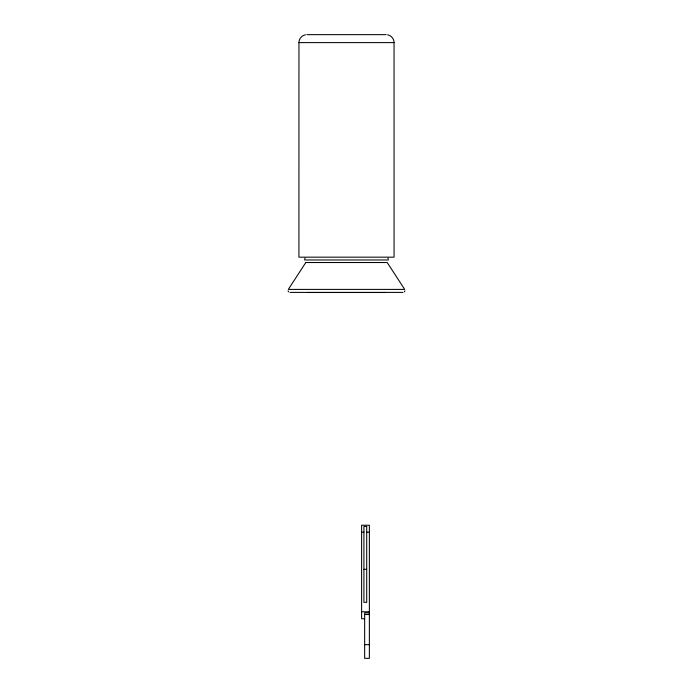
<?xml version="1.0" encoding="UTF-8"?>
<svg xmlns="http://www.w3.org/2000/svg" width="693" height="693" viewBox="0 0 693 693"><rect width="100%" height="100%" fill="white"/><g stroke="black" fill="none" stroke-linecap="round" stroke-linejoin="round"><path stroke-width="1.04" d="M305.431 34.78C301.776 35.438 298.856 38.869 298.952 42.611L298.926 257.172L394.074 257.172L394.048 42.611C394.144 38.869 391.224 35.438 387.569 34.78M304.677 259.026L305.076 258.168M404.955 290.852L404.417 291.84M306.878 34.65L386.122 34.65M298.926 42.611L394.074 42.611M304.539 259.97L388.461 259.97M289.943 292.403L403.057 292.403M307.831 292.498L385.169 292.498M361.607 532.181L363.92 532.181M366.701 532.181L369.369 532.181M363.92 569.334L366.701 569.334M361.607 611.772L369.369 611.772M369.369 612.915L364.657 612.915L364.657 658.35L369.369 658.35L369.369 525.216L361.607 525.216L361.607 618.736L364.657 618.736M364.657 614.518L369.369 614.518M364.657 644.663L369.369 644.663M288.583 291.84L288.045 290.852M387.924 258.168L388.323 259.026M305.795 262.526L288.323 289.405L404.686 289.405L387.205 262.526L305.795 262.526M366.701 526.463L363.92 526.463L363.92 602.338L366.701 602.338L366.701 526.463"/></g></svg>
